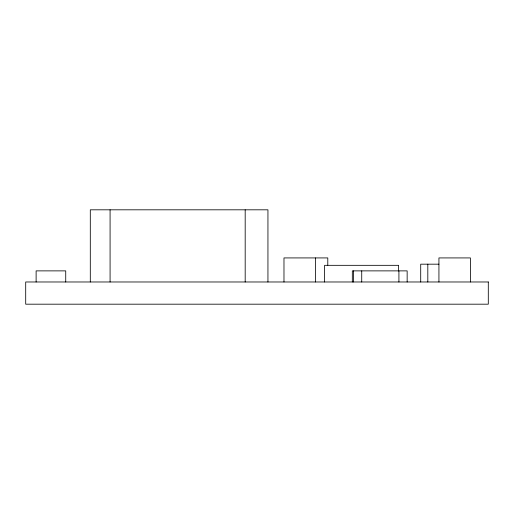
<?xml version="1.0" encoding="UTF-8"?>
<svg xmlns="http://www.w3.org/2000/svg" width="514" height="514" viewBox="0 0 514 514"><rect width="100%" height="100%" fill="white"/><g stroke="black" fill="none" stroke-linecap="round" stroke-linejoin="round"><path stroke-width="0.77" d="M438.937 264.177L420.709 264.177L420.709 281.98M470.387 281.98L470.387 257.925L438.93 257.925L438.93 281.98M427.815 264.177L427.815 281.98M407.152 281.98L407.152 270.878L352.321 270.878L352.321 281.98M398.915 270.878L398.915 281.98M398.62 270.878L398.62 265.327L324.604 265.327L324.604 281.98M361.727 270.878L361.727 281.98M353.491 270.878L353.491 281.98M327.791 265.14L327.791 257.925L283.979 257.925L283.979 281.98M315.435 257.925L315.435 281.98M267.942 281.98L267.942 209.815L90.303 209.815L90.303 281.98M245.184 209.815L245.184 281.98M110.08 209.815L110.08 281.98M65.728 281.98L65.728 270.878L36.121 270.878L36.121 281.98M488.3 281.98L25.7 281.98L25.7 304.185L488.3 304.185L488.3 281.98"/></g></svg>
